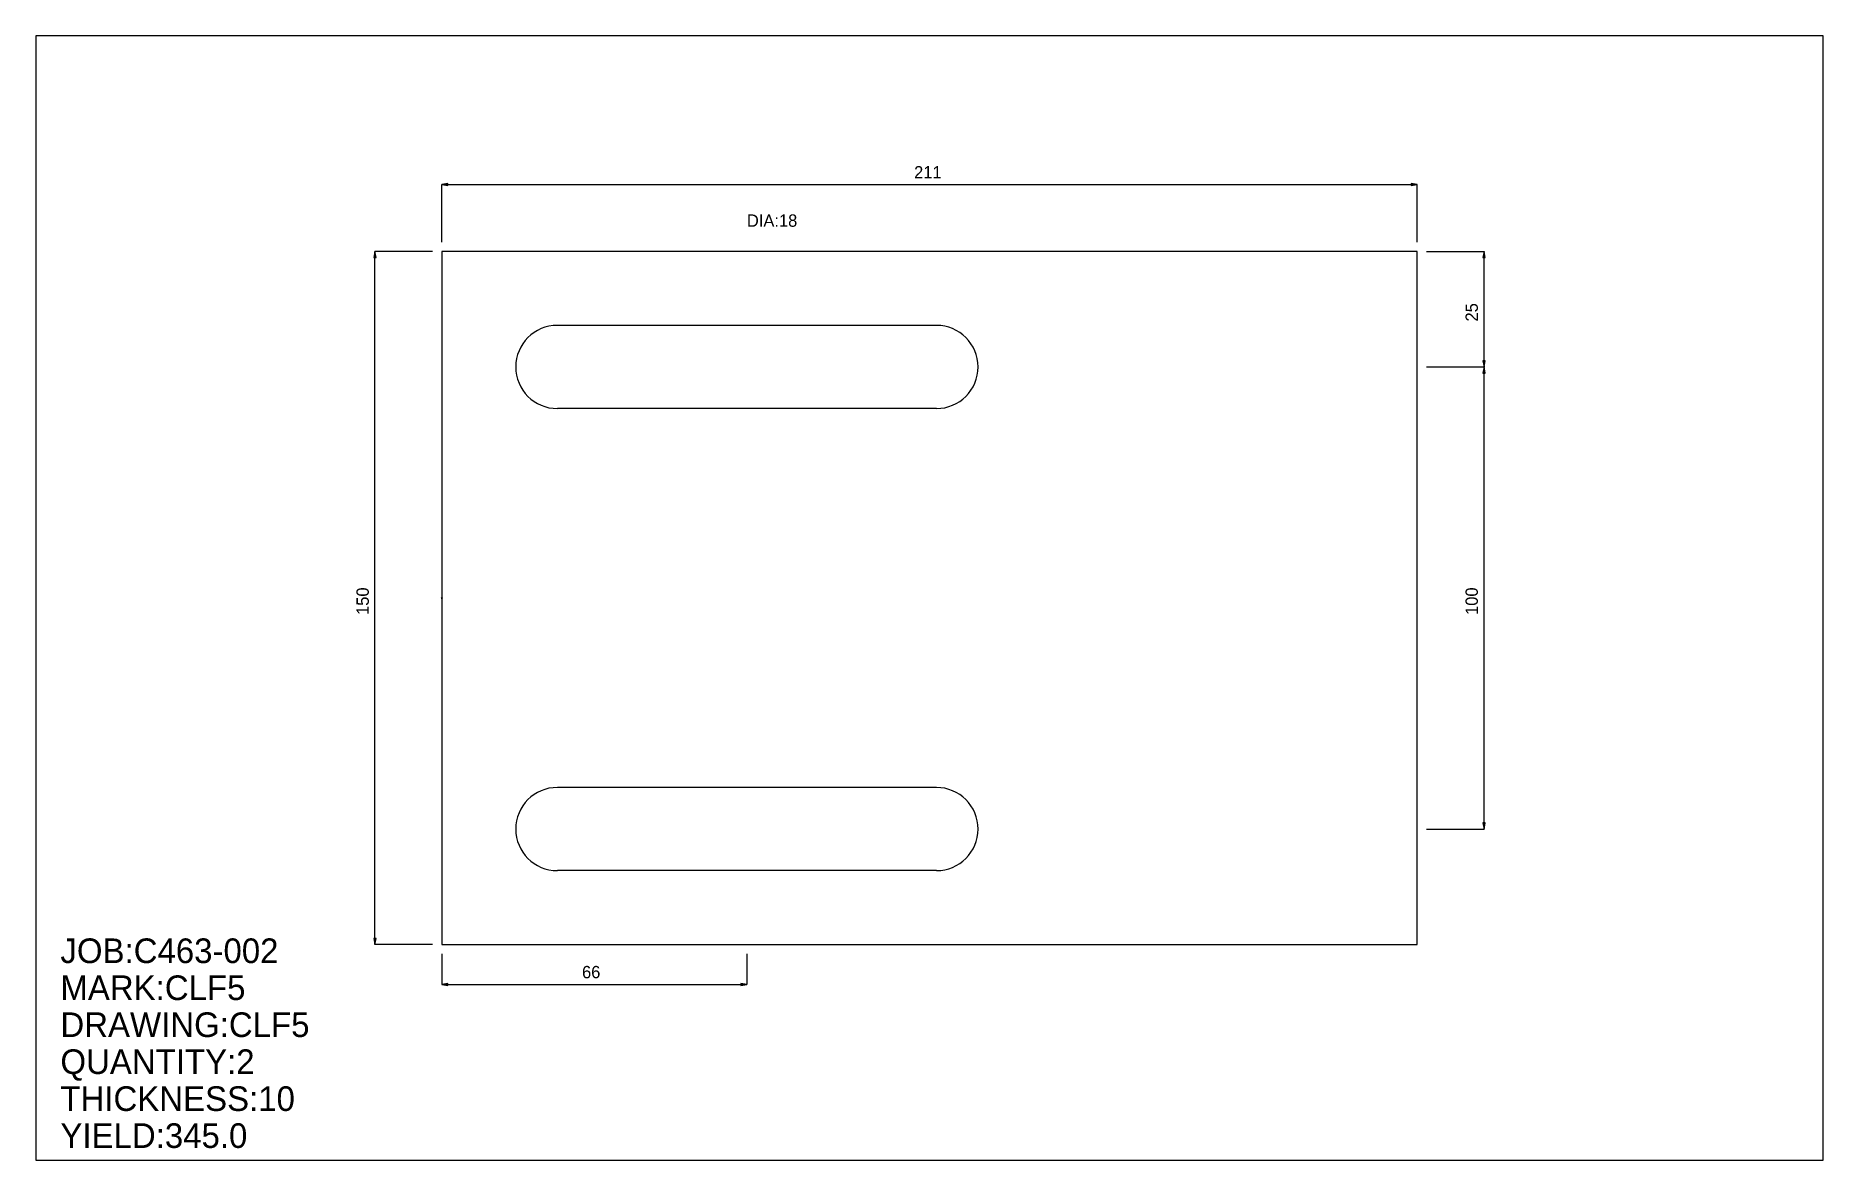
# Model space of a CAD drawing. Extents: x 0 to 387, y 0 to 243.
import ezdxf

# ---------------------------------------------------------------- set-up
doc = ezdxf.new("R2010")
doc.units = 0
doc.header["$LTSCALE"] = 0.125
for name, color, linetype in [('2', 7, 'CONTINUOUS'), ('3', 1, 'CONTINUOUS'), ('4', 1, 'CONTINUOUS'), ('5', 7, 'CONTINUOUS'), ('6', 4, 'CONTINUOUS')]:
    doc.layers.add(name, color=color, linetype=linetype)

# ---------------------------------------------------------------- blocks, each defined once
blk = doc.blocks.new('ARROW')
at = {"layer": '2', "linetype": 'CONTINUOUS'}
for p, q in [((0, 0), (-1, 0.166667)), ((-1, 0.166667), (-1, -0.166667)), ((-1, -0.166667), (0, 0))]:
    blk.add_line(p, q, dxfattribs=at)
blk = doc.blocks.new('PLATE')
at = {"layer": '3', "linetype": 'CONTINUOUS'}
for p, q in [((0, 0), (0, -150)), ((211, 0), (0, 0)), ((211, -150), (211, 0)), ((0, -150), (211, -150))]:
    blk.add_line(p, q, dxfattribs=at)
at = {"layer": '4', "linetype": 'CONTINUOUS'}
for p, q in [((107, -16), (25, -16)), ((107, -34), (25, -34)), ((107, -116), (25, -116)), ((107, -134), (25, -134))]:
    blk.add_line(p, q, dxfattribs=at)
for centre, start, end in [((25, -25), 90, -90), ((107, -25), -90, 90), ((25, -125), 90, -90), ((107, -125), -90, 90)]:
    blk.add_arc(centre, 9, start, end, dxfattribs=at)
at = {"layer": '5', "linetype": 'CONTINUOUS'}
for p, q in [((-0.1, -75), (0.1, -75)), ((0, -75.099998), (0, -74.900002))]:
    blk.add_line(p, q, dxfattribs=at)
blk.add_circle((0, -75), 0.1, dxfattribs=at)
at = {"layer": '6', "linetype": 'CONTINUOUS'}
for p, q in [((0, 2), (0, 14.500001)), ((0, 14.450001), (211, 14.450001)), ((211, 2), (211, 14.500001)), ((-1.999989, 0), (-14.49999, 0.000001)), ((-14.450001, -150), (-14.449989, 0.000001)), ((213, 0), (225.5, -0.000001)), ((225.45, -25), (225.45, -0.000001)), ((213, -25), (225.5, -25)), ((213, -25), (225.5, -25)), ((225.45, -125), (225.45, -25)), ((213, -125), (225.5, -125)), ((-2, -150), (-14.500001, -150)), ((0, -152), (0, -158.66667)), ((66, -152), (66, -158.66667)), ((0, -158.61667), (66, -158.61667))]:
    blk.add_line(p, q, dxfattribs=at)
at = {"layer": '6', "xscale": 1.333333, "yscale": 1.333333, "zscale": 1.333333}
for p, rotation in [((0, 14.450001), 180), ((-14.449989, 0.000001), 90), ((225.45, -0.000001), 90), ((225.45, -25), 270), ((225.45, -25), 90), ((225.45, -125), 270), ((-14.450001, -150), 270), ((0, -158.61667), 180)]:
    blk.add_blockref('ARROW', p, dxfattribs=dict(at, rotation=rotation))
for p in [(211, 14.450001), (66, -158.61667)]:
    blk.add_blockref('ARROW', p, dxfattribs=at)
at = {"layer": '5'}
blk.add_text('ZERO', height=0.015, dxfattribs=at).set_placement((0, -75))
at = {"layer": '6'}
for s, p in [('211', (102.16666, 15.783334)), ('DIA:18', (66, 5.333333)), ('66', (30.333334, -157.28334))]:
    blk.add_text(s, height=2.667, dxfattribs=at).set_placement(p)
for s, p in [('25', (224.11667, -15.166666)), ('150', (-15.783329, -78.666664)), ('100', (224.11667, -78.666664))]:
    blk.add_text(s, height=2.667, rotation=90, dxfattribs=at).set_placement(p)

msp = doc.modelspace()

# ---------------------------------------------------------------- linework, layer by layer
at = {"layer": '5', "linetype": 'CONTINUOUS'}
for p, q in [((386.66672, 243.33334), (0, 243.33334)), ((0, 243.33334), (0, 0)), ((386.66672, 0), (386.66672, 243.33334)), ((0, 0), (386.66672, 0))]:
    msp.add_line(p, q, dxfattribs=at)

# ---------------------------------------------------------------- block references
at = {"layer": '2'}
msp.add_blockref('PLATE', (87.833359, 196.66667), dxfattribs=at)

# ---------------------------------------------------------------- texts
at = {"layer": '5'}
for s, p in [('JOB:C463-002', (5.333333, 42.666664)), ('MARK:CLF5', (5.333333, 34.666664)), ('DRAWING:CLF5', (5.333333, 26.666666)), ('QUANTITY:2', (5.333333, 18.666666)), ('THICKNESS:10', (5.333333, 10.666666)), ('YIELD:345.0', (5.333333, 2.666667))]:
    msp.add_text(s, height=5.333, dxfattribs=at).set_placement(p)

doc.saveas('drawing.dxf')
